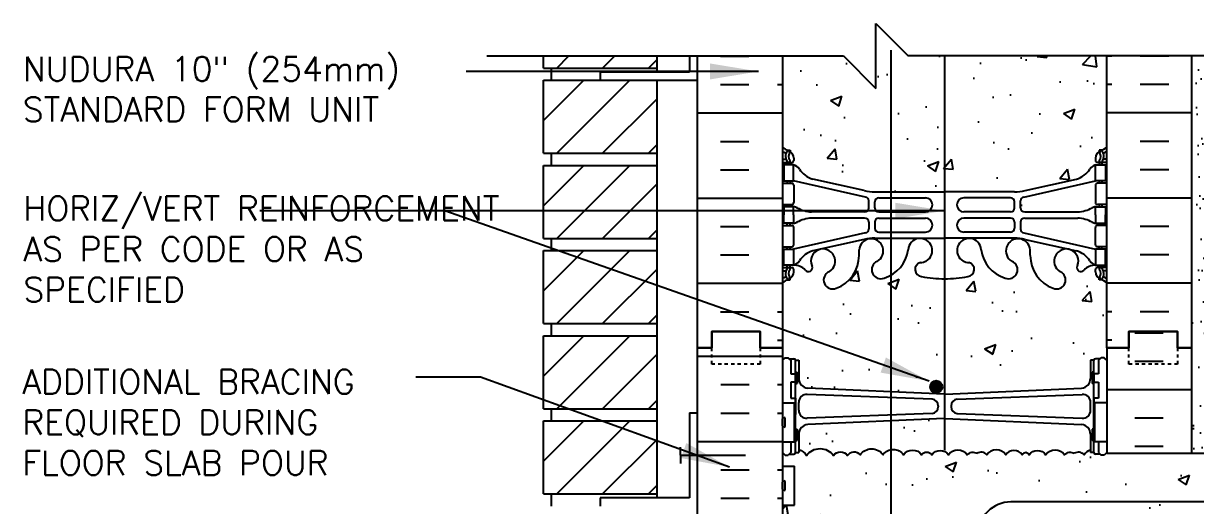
# Model space of a CAD drawing. Header units: inches. Extents: x 196 to 303, y 20 to 88.
# Drawn here: x 245.57 to 281.74, y 72.95 to 87.81 of the extents above; entities that cross this region are included whole.
import ezdxf

# ---------------------------------------------------------------- set-up
doc = ezdxf.new("R2010")
doc.units = ezdxf.units.IN
doc.header["$LTSCALE"] = 0.5
doc.header["$MEASUREMENT"] = 0
doc.linetypes.add('DASHED2', pattern=[0.375, 0.25, -0.125])
for name, color, linetype in [('HATCH', 12, 'Continuous'), ('line25', 2, 'Continuous'), ('LINE3', 3, 'Continuous'), ('LINE50', 5, 'Continuous'), ('LINE9', 9, 'Continuous'), ('TEXT', 4, 'Continuous'), ('Web_Edge', 9, 'Continuous')]:
    doc.layers.add(name, color=color, linetype=linetype)
doc.styles.add('DIM', font='romans.shx', dxfattribs={"width": 0.7})
doc.styles.add('ROMANS', font='romans.shx', dxfattribs={"height": 0.75})
doc.styles.get("Standard").update_dxf_attribs({"font": 'romans.shx', "height": 0.75})
doc.linetypes.add('STEEL', pattern='A,0.5,-0.2,["X",Standard,S=0.1,R=0,X=-0.1,Y=-0.05],-0.1', length=0.8)
doc.dimstyles.new('ext_8', dxfattribs={"dimscale": 8, "dimtxt": 0.09375, "dimasz": 0.09375, "dimexe": 0.09375, "dimexo": 0.0625, "dimgap": 0.0625, "dimtad": 1, "dimdec": 1, "dimzin": 3, "dimdsep": 46, "dimlunit": 4, "dimtxsty": 'DIM', "dimcen": 0.09, "dimdle": 0.09375, "dimclrt": 4, "dimadec": 0, "dimazin": 0, "dimtfac": 1, "dimtdec": 1, "dimtmove": 2, "dimatfit": 3, "dimfxl": 1, "dimfrac": 2, "dimtolj": 1, "dimtzin": 0, "dimarcsym": 0})
pattern_1 = [(50, (0, 0), (3.5863, -0.31376), [0.375, -4.125]), (355, (0, 0), (-0.693757, 3.76096), [0.3, -3.3]), (100.4514, (0.299, -0.026), (2.892544, 3.4472), [0.3187, -3.50571]), (46.1842, (0, 1), (5.336207, -0.827596), [0.5625, -6.1875]), (96.6356, (0.4447, 0.931), (4.67331, 4.87059), [0.47805, -5.25857]), (351.1842, (0, 1), (4.67331, 4.87059), [0.45, -4.95]), (21, (0.5, 0.75), (2.984535, -2.013094), [0.375, -4.125]), (326, (0.5, 0.75), (1.216577, 3.62575), [0.3, -3.3]), (71.4514, (0.7487, 0.5822), (4.20111, 1.612656), [0.3187, -3.50571]), (37.5, (0, 0), (0.0607993, 1.6644693), [0, -3.26, 0, -3.35, 0, -3.3125]), (7.5, (0, 0), (1.315348, 1.972059), [0, -1.91, 0, -3.185, 0, -1.2625]), (327.5, (-1.115, 0), (2.669112, -0.1127744), [0, -1.25, 0, -3.9, 0, -5.175]), (317.5, (-1.615, 0), (2.91593, 0.500525), [0, -1.625, 0, -2.59, 0, -3.675])]

msp = doc.modelspace()

# ---------------------------------------------------------------- hatches: boundary and pattern name
at = {"layer": 'HATCH'}
h = msp.add_hatch(dxfattribs=at)
h.set_pattern_fill('AR-CONC', color=256, scale=0.5)
h.set_pattern_definition(pattern_1)
h.paths.add_polyline_path([(268.995, 59.812), (268.307, 59.812), (268.307, 59.312), (266.807, 59.312), (266.807, 59.812), (266.37, 59.812), (264.37, 59.812), (264.37, 58.312, -1), (263.87, 58.312), (263.87, 59.812), (262.57, 59.812), (262.57, 58.062, 0.079579), (263.57, 54.812), (268.745, 45.437), (268.745, 45.062), (268.995, 45.062)])
h.paths.add_polyline_path([(278.995, 70.562), (280.995, 72.562), (293.304, 72.562), (294.708, 71.572), (294.708, 68.812), (294.348, 68.812), (294.348, 67.312), (296.598, 67.312), (298.848, 67.312), (298.848, 68.812), (298.481, 68.812), (298.488, 68.82), (298.488, 71.572), (299.892, 72.562), (302.437, 72.562), (302.437, 74.562), (278.968, 74.562), (278.915, 74.509), (278.825, 74.509), (278.795, 74.539), (278.645, 74.539, -0.414214), (278.595, 74.589), (278.495, 74.589), (278.495, 74.657, 0.176092), (278.296, 74.518, 0.358767), (277.995, 74.562, 0.358767), (277.694, 74.518, 0.520567), (277.111, 74.518, 0.520567), (276.601, 74.518, 0.172924), (276.495, 74.593, 0.172924), (276.389, 74.518, 0.520567), (275.879, 74.518, 0.520567), (275.296, 74.518, 0.358767), (274.995, 74.562, 0.358767), (274.694, 74.518, 0.520567), (274.111, 74.518, 0.520567), (273.601, 74.518, 0.520567), (273.285, 74.518, 0.520567), (272.726, 74.518, 0.520567), (272.094, 74.518, 0.520567), (271.389, 74.518, 0.520567), (271, 74.493, 0.520567), (270.563, 74.493, 0.520567), (269.737, 74.493, 0.147187), (269.495, 74.684), (269.495, 74.589), (269.395, 74.589, -0.414214), (269.345, 74.539), (269.195, 74.539), (269.165, 74.509), (269.075, 74.509), (268.995, 74.589), (268.995, 74.167), (269.36, 74.167), (269.36, 72.967), (268.995, 72.967), (268.995, 72.217), (269.36, 72.217), (269.36, 71.017), (268.995, 71.017), (268.995, 70.267), (269.36, 70.267), (269.36, 69.187), (268.995, 69.187), (268.995, 68.437), (269.36, 68.437), (269.36, 67.357), (268.995, 67.357), (268.995, 66.607), (269.36, 66.607), (269.36, 65.407), (268.995, 65.407), (268.995, 65.126, -0.412831), (269.737, 64.993, -0.520567), (270.563, 64.993, -0.520567), (271, 64.993, -0.520567), (271.389, 65.018, -0.520567), (272.094, 65.018, -0.520567), (272.726, 65.018, -0.520567), (273.285, 65.018, -0.520567), (273.601, 65.018, -0.520567), (274.111, 65.018, -0.520567), (274.694, 65.018, -0.358767), (274.995, 65.062, -0.358767), (275.296, 65.018, -0.520567), (275.879, 65.018, -0.520567), (276.389, 65.018, -0.520567), (276.705, 65.018, -0.606632), (276.995, 65.062, -0.606632), (277.285, 65.018, -0.520567), (277.601, 65.018, -0.520567), (278.111, 65.018, -0.520567), (278.694, 65.018, -0.358767), (278.995, 65.062)])
h.paths.add_polyline_path([(278.654, 83.458), (278.759, 83.458), (278.759, 83.528), (278.711, 83.528, -0.414214), (278.649, 83.591), (278.649, 83.658, -0.249069), (278.759, 83.865), (278.759, 83.907), (278.849, 83.907, 0.08841), (278.995, 84.004), (278.995, 86.812), (272.87, 86.812), (271.87, 87.812), (271.87, 85.812), (270.87, 86.812), (268.995, 86.812), (268.995, 84.004, 0.088416), (269.141, 83.907), (269.231, 83.907), (269.231, 83.865, -0.249069), (269.341, 83.658), (269.341, 83.591, -0.414214), (269.278, 83.528), (269.231, 83.528), (269.231, 83.458), (269.336, 83.458, -0.168672), (269.522, 83.309, 0.17445), (269.929, 83.013), (271.51, 82.66, 0.054974), (271.837, 82.624), (273.995, 82.624), (276.153, 82.624, 0.054974), (276.48, 82.66), (278.061, 83.013, 0.17445), (278.468, 83.309, -0.168672)])
h = msp.add_hatch(dxfattribs=at)
h.set_pattern_fill('AR-SAND', color=256, scale=0.5, style=0)
h.set_pattern_definition([(37.5, (83.86225, -67.8477), (-0.0314967, 0.963412), [0, -0.76, 0, -0.85, 0, -0.8125]), (7.5, (83.8622, -67.8477), (0.8848884, 1.411073), [0, -0.41, 0, -0.685, 0, -0.2625]), (327.5, (83.24725, -67.8477), (1.557071, 0.0028295), [0, -0.25, 0, -0.9, 0, -1.175]), (317.5, (83.2472, -67.8477), (1.503063, 0.438838), [0, -0.125, 0, -0.59, 0, -0.675])])
h.paths.add_polyline_path([(282.12, 86.812), (281.62, 86.812), (281.62, 77.812), (281.62, 74.562), (282.12, 74.562)])
h = msp.add_hatch(dxfattribs=at)
h.set_pattern_fill('AR-CONC', color=256, scale=0.5, style=0)
h.set_pattern_definition([(50, (269.231, 80.7098), (3.5863, -0.3138), [0.375, -4.125]), (355, (269.231, 80.7098), (-0.6938, 3.761), [0.3, -3.3]), (100.45, (269.53, 80.6836), (2.8925, 3.4472), [0.3187, -3.5057]), (46.184, (269.231, 81.71), (5.3362, -0.8276), [0.5625, -6.1875]), (96.636, (269.6757, 81.641), (4.6733, 4.8706), [0.478, -5.2586]), (351.184, (269.231, 81.71), (4.6733, 4.8706), [0.45, -4.95]), (21, (269.731, 81.4598), (2.9845, -2.0131), [0.375, -4.125]), (326, (269.731, 81.4598), (1.2166, 3.6258), [0.3, -3.3]), (71.45, (269.9797, 81.292), (4.2011, 1.6127), [0.3187, -3.5057]), (37.5, (269.231, 80.7098), (0.0608, 1.66447), [0, -3.26, 0, -3.35, 0, -3.3125]), (7.5, (269.231, 80.7098), (1.31535, 1.97206), [0, -1.91, 0, -3.185, 0, -1.2625]), (327.5, (268.116, 80.7098), (2.66911, -0.11277), [0, -1.25, 0, -3.9, 0, -5.175]), (317.5, (267.616, 80.7098), (2.91593, 0.50052), [0, -1.625, 0, -2.59, 0, -3.675])])
h.paths.add_polyline_path([(278.649, 82.826, -0.414214), (278.711, 82.888), (278.759, 82.888), (278.759, 82.958), (278.654, 82.958), (276.436, 82.462, 0.351061), (276.339, 82.34), (276.339, 82.127, 0.414214), (276.464, 82.002), (278.101, 82.002, 0.100756), (278.55, 82.13, -0.134256), (278.662, 82.158), (278.759, 82.158), (278.759, 82.228), (278.711, 82.228, -0.414214), (278.649, 82.291)])
h = msp.add_hatch(dxfattribs=at)
h.set_pattern_fill('AR-CONC', color=256, scale=0.5)
h.set_pattern_definition(pattern_1)
h.paths.add_polyline_path([(278.995, 79.812, 0.08841), (278.849, 79.909), (278.759, 79.909), (278.759, 79.951, -0.249069), (278.649, 80.158), (278.649, 80.226, -0.414214), (278.711, 80.288), (278.759, 80.288), (278.759, 80.358), (278.654, 80.358, 0.231736), (278.296, 80.207, -0.8344), (278.085, 80.333), (278.097, 80.354, 2.155404), (277.558, 80.16, -1), (277.344, 79.649, -0.311223), (276.635, 80.665), (276.636, 80.83, 1.661382), (276.075, 80.477, -1), (275.861, 79.966, -0.30095), (275.125, 80.838, 1.661382), (274.564, 80.485, 0.055617), (274.743, 80.44, -0.843243), (274.709, 80.007, -0.047544), (273.995, 79.943, -0.047544), (273.281, 80.007, -0.843243), (273.247, 80.44, 0.055617), (273.426, 80.485, 1.661382), (272.865, 80.838, -0.30095), (272.129, 79.966, -1), (271.915, 80.477, 1.661382), (271.354, 80.83), (271.355, 80.665, -0.311223), (270.646, 79.649, -1), (270.432, 80.16, 2.155404), (269.893, 80.354), (269.905, 80.333, -0.834375), (269.694, 80.207, 0.23174), (269.336, 80.358), (269.231, 80.358), (269.231, 80.288), (269.278, 80.288, -0.414214), (269.341, 80.226), (269.341, 80.158, -0.249069), (269.231, 79.951), (269.231, 79.909), (269.141, 79.909, 0.088416), (268.995, 79.812), (268.995, 77.812), (268.995, 77.429), (269.075, 77.509), (269.165, 77.509), (269.195, 77.479), (269.345, 77.479, -0.414214), (269.395, 77.429), (269.495, 77.429), (269.495, 76.869, 0.390098), (269.77, 76.57), (273.978, 76.386, 0.020761), (273.995, 76.385, 0.020761), (274.012, 76.386), (278.22, 76.57, 0.390098), (278.495, 76.869), (278.495, 77.429), (278.595, 77.429, -0.414214), (278.645, 77.479), (278.745, 77.479), (278.795, 77.479), (278.825, 77.509), (278.915, 77.509), (278.995, 77.429), (278.995, 77.812)])
h = msp.add_hatch(dxfattribs=at)
h.set_pattern_fill('INSUL', color=256, scale=7, style=0)
h.set_pattern_definition([(0, (-2657.1666, -337.1974), (0, 2.625), []), (0, (-2657.1666, -336.3224), (0, 2.625), [0.875, -0.875]), (0, (-2657.1666, -335.4474), (0, 2.625), [0.875, -0.875])])
h.paths.add_polyline_path([(266.37, 59.812), (266.807, 59.812), (266.807, 60.312), (268.307, 60.312), (268.307, 59.812), (268.995, 59.812), (268.995, 77.812), (268.307, 77.812), (268.307, 78.312), (266.807, 78.312), (266.807, 77.812), (266.37, 77.812)])
h = msp.add_hatch(dxfattribs=at)
h.set_pattern_fill('INSUL', color=256, scale=7, style=0)
h.set_pattern_definition([(0, (83.8622, -67.8477), (0, 2.625), []), (0, (83.8622, -66.9727), (0, 2.625), [0.875, -0.875]), (0, (83.8622, -66.0977), (0, 2.625), [0.875, -0.875])])
h.paths.add_polyline_path([(281.62, 77.812), (281.182, 77.812), (281.182, 78.312), (279.682, 78.312), (279.682, 77.812), (278.995, 77.812), (278.995, 74.562), (281.62, 74.562)])
h.paths.add_polyline_path([(281.62, 65.062), (278.995, 65.062), (278.995, 59.812), (279.682, 59.812), (279.682, 60.312), (281.182, 60.312), (281.182, 59.812), (281.62, 59.812)])
h = msp.add_hatch(dxfattribs=at)
h.set_pattern_fill('AR-CONC', color=256, scale=0.5)
h.set_pattern_definition(pattern_1)
h.paths.add_polyline_path([(278.22, 75.449), (274.012, 75.633, 0.020761), (273.995, 75.634, 0.020761), (273.978, 75.633), (269.77, 75.449, 0.390098), (269.495, 75.15), (269.495, 74.684, -0.147187), (269.737, 74.493, -0.520567), (270.563, 74.493, -0.520567), (271, 74.493, -0.520567), (271.389, 74.518, -0.520567), (272.094, 74.518, -0.520567), (272.726, 74.518, -0.520567), (273.285, 74.518, -0.520567), (273.601, 74.518, -0.520567), (274.111, 74.518, -0.520567), (274.694, 74.518, -0.358767), (274.995, 74.562, -0.358767), (275.296, 74.518, -0.520567), (275.879, 74.518, -0.520567), (276.389, 74.518, -0.172924), (276.495, 74.593, -0.172924), (276.601, 74.518, -0.520567), (277.111, 74.518, -0.520567), (277.694, 74.518, -0.358767), (277.995, 74.562, -0.358767), (278.296, 74.518, -0.176092), (278.495, 74.657), (278.495, 75.15, 0.390098)])
at = {"layer": 'LINE3'}
msp.add_hatch(color=256, dxfattribs=at).paths.add_polyline_path([(273.924, 76.614, 1), (273.549, 76.614, 1)])

# ---------------------------------------------------------------- linework, layer by layer
at = {"layer": 'HATCH'}
for p, q in [((262.028, 86.437), (262.403, 86.812)), ((263.442, 86.437), (263.817, 86.812)), ((267.083, 86.803), (267.958, 86.803)), ((279.157, 86.803), (278.995, 86.803)), ((280.907, 86.803), (280.032, 86.803)), ((264.856, 86.437), (265.12, 86.701)), ((261.62, 84.818), (262.864, 86.062)), ((262.028, 83.812), (264.278, 86.062)), ((267.083, 85.928), (267.958, 85.928)), ((268.833, 85.928), (268.995, 85.928)), ((279.157, 85.928), (278.995, 85.928)), ((280.907, 85.928), (280.032, 85.928)), ((263.442, 83.812), (265.12, 85.49)), ((266.37, 85.053), (268.995, 85.053)), ((281.62, 85.053), (278.995, 85.053)), ((264.856, 83.812), (265.12, 84.076)), ((267.083, 84.178), (267.958, 84.178)), ((280.907, 84.178), (280.032, 84.178)), ((261.62, 82.193), (262.864, 83.437)), ((262.028, 81.187), (264.278, 83.437)), ((267.083, 83.303), (267.958, 83.303)), ((280.907, 83.303), (280.032, 83.303)), ((263.442, 81.187), (265.12, 82.865)), ((266.37, 82.428), (268.995, 82.428)), ((281.62, 82.428), (278.995, 82.428)), ((264.856, 81.187), (265.12, 81.451)), ((267.083, 81.553), (267.958, 81.553)), ((280.907, 81.553), (280.032, 81.553)), ((261.62, 79.568), (262.864, 80.812)), ((262.028, 78.562), (264.278, 80.812)), ((267.083, 80.678), (267.958, 80.678)), ((280.907, 80.678), (280.032, 80.678)), ((263.442, 78.562), (265.12, 80.24)), ((266.37, 79.803), (268.995, 79.803)), ((281.62, 79.803), (278.995, 79.803)), ((267.083, 78.928), (267.958, 78.928)), ((268.833, 78.928), (268.995, 78.928)), ((279.157, 78.928), (278.995, 78.928)), ((280.907, 78.928), (280.032, 78.928)), ((264.856, 78.562), (265.12, 78.826)), ((261.62, 76.943), (262.864, 78.187)), ((262.028, 75.937), (264.278, 78.187)), ((268.833, 78.053), (268.995, 78.053)), ((279.157, 78.053), (278.995, 78.053)), ((263.442, 75.937), (265.12, 77.615)), ((264.856, 75.937), (265.12, 76.201)), ((261.62, 74.318), (262.864, 75.562)), ((262.028, 73.312), (264.278, 75.562)), ((263.442, 73.312), (265.12, 74.99)), ((264.856, 73.312), (265.12, 73.576))]:
    msp.add_line(p, q, dxfattribs=at)
for points in [[(269.495, 74.684, -0.147187), (269.737, 74.493, -0.520567), (270.563, 74.493, -0.520567), (271, 74.493, -0.520567), (271.389, 74.518, -0.520567), (272.094, 74.518, -0.520567), (272.726, 74.518, -0.520567), (273.285, 74.518, -0.520567), (273.601, 74.518, -0.520567), (274.111, 74.518, -0.520567), (274.694, 74.518, -0.358767), (274.995, 74.562)], [(276.495, 74.593, 0.172924), (276.389, 74.518, 0.520567), (275.879, 74.518, 0.520567), (275.296, 74.518, 0.358767), (274.995, 74.562)], [(276.495, 74.593, -0.172924), (276.601, 74.518, -0.520567), (277.111, 74.518, -0.520567), (277.694, 74.518, -0.358767), (277.995, 74.562)], [(278.495, 74.657, 0.176092), (278.296, 74.518, 0.358767), (277.995, 74.562)]]:
    msp.add_lwpolyline(points, format="xyb", dxfattribs=at)
at = {"layer": 'line25'}
for p, q in [((261.62, 86.437), (261.62, 86.812)), ((265.12, 86.312), (265.12, 86.812)), ((268.995, 86.812), (268.995, 77.812)), ((278.995, 77.812), (278.995, 86.812)), ((261.62, 86.437), (265.12, 86.437)), ((261.87, 86.062), (261.87, 86.437)), ((261.62, 86.062), (265.12, 86.062)), ((261.62, 83.812), (261.62, 86.062)), ((265.12, 73.187), (265.12, 86.062)), ((261.62, 83.812), (265.12, 83.812)), ((261.87, 83.437), (261.87, 83.812)), ((261.62, 83.437), (265.12, 83.437)), ((261.62, 81.187), (261.62, 83.437)), ((261.62, 81.187), (265.12, 81.187)), ((261.87, 80.812), (261.87, 81.187)), ((261.62, 80.812), (265.12, 80.812)), ((261.62, 78.562), (261.62, 80.812)), ((261.62, 78.562), (265.12, 78.562)), ((261.87, 78.187), (261.87, 78.562)), ((261.62, 78.187), (265.12, 78.187)), ((261.62, 75.937), (261.62, 78.187)), ((268.995, 77.812), (268.995, 59.812)), ((278.995, 77.812), (278.995, 74.562)), ((268.995, 76.117), (269.36, 76.117)), ((269.36, 74.917), (269.36, 76.117)), ((278.995, 76.117), (278.63, 76.117)), ((278.63, 74.917), (278.63, 76.117)), ((261.62, 75.937), (265.12, 75.937)), ((261.87, 75.562), (261.87, 75.937)), ((261.62, 75.562), (265.12, 75.562)), ((261.62, 73.312), (261.62, 75.562)), ((268.995, 74.917), (269.36, 74.917)), ((278.995, 74.917), (278.63, 74.917)), ((278.995, 74.562), (302.437, 74.562)), ((268.995, 74.167), (269.36, 74.167)), ((269.36, 72.967), (269.36, 74.167)), ((261.62, 73.312), (265.12, 73.312)), ((261.87, 72.937), (261.87, 73.312)), ((268.995, 72.967), (269.36, 72.967))]:
    msp.add_line(p, q, dxfattribs=at)
at = {"layer": 'LINE3'}
for p, q in [((272.335, 86.994), (272.335, 44.34)), ((273.987, 86.816), (273.987, 74.662))]:
    msp.add_line(p, q, dxfattribs=at)
at = {"layer": 'LINE3', "linetype": 'STEEL'}
msp.add_line((302.437, 73.062), (280.532, 73.062), dxfattribs=at)
at = {"layer": 'LINE3'}
msp.add_lwpolyline([(280.532, 73.062), (276.032, 73.062, 0.414214), (275.032, 72.062), (275.032, 53.201), (275.032, 53.201)], format="xyb", dxfattribs=at)
msp.add_circle((273.737, 76.614), 0.188, dxfattribs=at)
at = {"layer": 'LINE50'}
for p, q in [((266.37, 77.812), (266.37, 86.812)), ((281.62, 77.812), (281.62, 86.812)), ((266.37, 59.812), (266.37, 77.812)), ((281.62, 74.562), (281.62, 77.812))]:
    msp.add_line(p, q, dxfattribs=at)
for points in [[(266.37, 77.812), (266.807, 77.812), (266.807, 78.312), (268.307, 78.312), (268.307, 77.812), (268.995, 77.812)], [(268.995, 77.812), (268.307, 77.812), (268.307, 78.312), (266.807, 78.312), (266.807, 77.812), (266.37, 77.812)], [(281.62, 77.812), (281.182, 77.812), (281.182, 78.312), (279.682, 78.312), (279.682, 77.812), (278.995, 77.812)], [(278.995, 77.812), (279.682, 77.812), (279.682, 78.312), (281.182, 78.312), (281.182, 77.812), (281.62, 77.812)]]:
    msp.add_lwpolyline(points, dxfattribs=at)
at = {"layer": 'LINE9'}
for p, q in [((271.87, 85.812), (271.87, 87.812)), ((271.87, 87.812), (272.87, 86.812)), ((259.865, 86.812), (270.87, 86.812)), ((266.12, 86.812), (266.12, 86.312)), ((270.87, 86.812), (271.87, 85.812)), ((283.875, 86.812), (272.87, 86.812)), ((266.12, 86.312), (263.37, 86.312)), ((263.37, 86.312), (263.37, 86.062)), ((263.37, 86.062), (266.37, 86.062)), ((268.995, 77.429), (269.075, 77.509)), ((269.075, 77.509), (269.165, 77.509)), ((269.245, 77.429), (269.165, 77.509)), ((269.195, 77.479), (269.345, 77.479)), ((269.245, 77.479), (269.345, 77.479)), ((269.245, 77.429), (269.245, 77.009)), ((269.395, 74.589), (269.395, 77.429)), ((269.395, 77.429), (269.495, 77.429)), ((269.395, 77.409), (269.395, 77.409)), ((269.495, 77.429), (269.495, 76.869)), ((278.595, 77.429), (278.495, 77.429)), ((278.495, 77.429), (278.495, 76.869)), ((278.595, 74.589), (278.595, 77.429)), ((278.595, 77.409), (278.595, 77.409)), ((278.795, 77.479), (278.645, 77.479)), ((278.745, 77.479), (278.645, 77.479)), ((278.745, 77.429), (278.825, 77.509)), ((278.745, 77.429), (278.745, 77.009)), ((278.915, 77.509), (278.825, 77.509)), ((278.995, 77.429), (278.915, 77.509)), ((269.395, 77.059), (269.445, 77.059)), ((269.445, 77.059), (269.445, 76.709)), ((278.545, 77.059), (278.545, 76.709)), ((278.595, 77.059), (278.545, 77.059)), ((269.245, 76.759), (269.245, 76.259)), ((269.395, 76.709), (269.445, 76.709)), ((278.595, 76.709), (278.545, 76.709)), ((278.745, 76.759), (278.745, 76.259)), ((273.612, 76.226), (269.755, 76.378)), ((273.978, 76.386), (269.77, 76.57)), ((274.012, 76.386), (278.22, 76.57)), ((274.378, 76.226), (278.235, 76.378)), ((269.495, 75.891), (269.495, 76.128)), ((273.795, 76.027), (273.795, 75.992)), ((274.195, 76.027), (274.195, 75.992)), ((278.495, 75.891), (278.495, 76.128)), ((266.12, 75.812), (266.12, 73.187)), ((266.12, 75.812), (266.37, 75.812)), ((268.995, 75.407), (268.995, 75.627)), ((269.035, 75.667), (269.035, 75.667)), ((269.075, 75.407), (269.075, 75.627)), ((273.612, 75.793), (269.755, 75.641)), ((273.978, 75.633), (269.77, 75.449)), ((274.012, 75.633), (278.22, 75.449)), ((274.378, 75.793), (278.235, 75.641)), ((268.995, 75.572), (268.995, 75.572)), ((268.995, 75.462), (268.995, 75.462)), ((269.035, 75.367), (269.035, 75.367)), ((269.395, 75.309), (269.445, 75.309)), ((269.445, 75.309), (269.445, 74.959)), ((278.595, 75.309), (278.545, 75.309)), ((278.545, 75.309), (278.545, 74.959)), ((269.245, 74.917), (269.245, 74.589)), ((269.395, 74.959), (269.445, 74.959)), ((269.495, 75.15), (269.495, 74.589)), ((278.495, 75.15), (278.495, 74.589)), ((278.595, 74.959), (278.545, 74.959)), ((278.745, 74.917), (278.745, 74.589)), ((265.848, 74.5), (265.848, 74.75)), ((265.848, 74.5), (267.848, 74.5)), ((265.848, 74.5), (265.848, 74.25)), ((268.995, 74.589), (269.075, 74.509)), ((269.075, 74.509), (269.165, 74.509)), ((269.245, 74.589), (269.165, 74.509)), ((269.195, 74.539), (269.345, 74.539)), ((269.245, 74.539), (269.345, 74.539)), ((269.395, 74.589), (269.495, 74.589)), ((278.595, 74.589), (278.495, 74.589)), ((278.745, 74.539), (278.645, 74.539)), ((278.795, 74.539), (278.645, 74.539)), ((278.745, 74.589), (278.825, 74.509)), ((278.915, 74.509), (278.825, 74.509)), ((278.995, 74.589), (278.915, 74.509)), ((268.995, 73.457), (268.995, 73.677)), ((268.995, 73.622), (268.995, 73.622)), ((268.995, 73.512), (268.995, 73.512)), ((269.035, 73.717), (269.035, 73.717)), ((269.035, 73.417), (269.035, 73.417)), ((269.075, 73.457), (269.075, 73.677)), ((266.12, 73.187), (263.37, 73.187)), ((263.37, 73.187), (263.37, 72.937))]:
    msp.add_line(p, q, dxfattribs=at)
at = {"layer": 'LINE9', "linetype": 'DASHED2', "ltscale": 0.15}
for points in [[(268.307, 77.812), (268.307, 77.812), (268.307, 77.312), (266.807, 77.312), (266.807, 77.812), (266.807, 77.812)], [(281.182, 77.812), (281.182, 77.812), (281.182, 77.312), (279.682, 77.312), (279.682, 77.812), (279.682, 77.812)]]:
    msp.add_lwpolyline(points, dxfattribs=at)
at = {"layer": 'LINE9'}
for points in [[(269.245, 77.009), (269.395, 77.009), (269.395, 76.759), (269.245, 76.759)], [(278.745, 77.009), (278.595, 77.009), (278.595, 76.759), (278.745, 76.759)], [(269.245, 76.259), (269.245, 76.259), (269.395, 76.259), (269.395, 75.759), (269.36, 75.759)], [(278.745, 76.259), (278.745, 76.259), (278.595, 76.259), (278.595, 75.759), (278.63, 75.759)], [(269.36, 75.009), (269.395, 75.009), (269.395, 75.259), (269.36, 75.259)], [(278.63, 75.009), (278.595, 75.009), (278.595, 75.259), (278.63, 75.259)]]:
    msp.add_lwpolyline(points, dxfattribs=at)
for centre, radius, start, end in [((269.345, 77.429), 0.05, 0, 90), ((278.645, 77.429), 0.05, 90, 180), ((269.795, 76.869), 0.3, 180, 265.2426), ((278.195, 76.869), 0.3, 274.7574, 0), ((269.745, 76.128), 0.25, 87.7479, 180), ((273.995, 76.585), 0.2, 265.2426, 270), ((273.995, 76.585), 0.2, 270, 274.7574), ((278.245, 76.128), 0.25, 0, 92.2521), ((273.595, 76.027), 0.2, 0, 85.2426), ((273.595, 75.992), 0.2, 274.7574, 0), ((274.395, 76.027), 0.2, 94.7574, 180), ((274.395, 75.992), 0.2, 180, 265.2426), ((269.035, 75.627), 0.04, 90, 180), ((269.035, 75.627), 0.04, 360, 90), ((269.745, 75.891), 0.25, 180, 272.2521), ((273.995, 75.434), 0.2, 90, 94.7574), ((273.995, 75.434), 0.2, 85.2426, 90), ((278.245, 75.891), 0.25, 267.7479, 0), ((269.035, 75.407), 0.04, 180, 270), ((269.035, 75.407), 0.04, 270, 0), ((269.795, 75.15), 0.3, 94.7574, 180), ((278.195, 75.15), 0.3, 0, 85.2426), ((269.345, 74.589), 0.05, 270, 0), ((278.645, 74.589), 0.05, 180, 270), ((269.035, 73.677), 0.04, 90, 180), ((269.035, 73.457), 0.04, 180, 270), ((269.035, 73.677), 0.04, 360, 90), ((269.035, 73.457), 0.04, 270, 0)]:
    msp.add_arc(centre, radius, start, end, dxfattribs=at)
at = {"layer": 'Web_Edge'}
for p, q in [((269.141, 83.907), (269.231, 83.907)), ((269.231, 83.907), (269.231, 83.865)), ((278.849, 83.907), (278.759, 83.907)), ((278.759, 83.907), (278.759, 83.865)), ((268.995, 83.628), (269.073, 83.628)), ((269.341, 83.658), (269.341, 83.591)), ((278.649, 83.658), (278.649, 83.591)), ((278.995, 83.628), (278.917, 83.628)), ((268.995, 83.528), (269.278, 83.528)), ((269.141, 83.528), (269.141, 83.458)), ((269.231, 83.528), (269.231, 83.458)), ((278.995, 83.528), (278.711, 83.528)), ((278.759, 83.528), (278.759, 83.458)), ((278.849, 83.528), (278.849, 83.458)), ((268.995, 82.888), (269.278, 82.888)), ((269.141, 82.958), (269.141, 82.888)), ((269.231, 82.958), (269.231, 82.888)), ((271.554, 82.462), (269.336, 82.958)), ((269.341, 82.826), (269.341, 82.291)), ((271.51, 82.66), (269.929, 83.013)), ((276.436, 82.462), (278.654, 82.958)), ((276.48, 82.66), (278.061, 83.013)), ((278.649, 82.826), (278.649, 82.291)), ((278.995, 82.888), (278.711, 82.888)), ((278.759, 82.958), (278.759, 82.888)), ((278.849, 82.958), (278.849, 82.888)), ((271.837, 82.624), (273.995, 82.624)), ((276.153, 82.624), (273.995, 82.624)), ((268.995, 82.228), (269.278, 82.228)), ((269.141, 82.228), (269.141, 82.158)), ((269.231, 82.228), (269.231, 82.158)), ((271.651, 82.127), (271.651, 82.34)), ((271.839, 82.128), (271.839, 82.312)), ((271.964, 82.437), (273.403, 82.437)), ((276.026, 82.437), (274.587, 82.437)), ((276.151, 82.128), (276.151, 82.312)), ((276.339, 82.127), (276.339, 82.34)), ((278.995, 82.228), (278.711, 82.228)), ((278.759, 82.228), (278.759, 82.158)), ((278.849, 82.228), (278.849, 82.158)), ((271.526, 82.002), (269.889, 82.002)), ((271.526, 81.814), (269.889, 81.814)), ((271.964, 82.003), (273.403, 82.003)), ((271.964, 81.813), (273.403, 81.813)), ((276.026, 82.003), (274.587, 82.003)), ((276.026, 81.813), (274.587, 81.813)), ((276.464, 82.002), (278.101, 82.002)), ((276.464, 81.814), (278.101, 81.814)), ((268.995, 81.588), (269.278, 81.588)), ((269.141, 81.588), (269.141, 81.658)), ((269.231, 81.588), (269.231, 81.658)), ((269.341, 80.991), (269.341, 81.526)), ((271.651, 81.689), (271.651, 81.477)), ((271.839, 81.688), (271.839, 81.504)), ((271.964, 81.379), (273.403, 81.379)), ((276.026, 81.379), (274.587, 81.379)), ((276.151, 81.688), (276.151, 81.504)), ((276.339, 81.689), (276.339, 81.477)), ((278.649, 80.991), (278.649, 81.526)), ((278.995, 81.588), (278.711, 81.588)), ((278.759, 81.588), (278.759, 81.658)), ((278.849, 81.588), (278.849, 81.658)), ((271.554, 81.355), (269.336, 80.858)), ((271.51, 81.157), (269.929, 80.804)), ((271.837, 81.193), (273.995, 81.193)), ((276.153, 81.193), (273.995, 81.193)), ((276.436, 81.355), (278.654, 80.858)), ((276.48, 81.157), (278.061, 80.804)), ((268.995, 80.928), (269.278, 80.928)), ((269.141, 80.858), (269.141, 80.928)), ((269.231, 80.858), (269.231, 80.928)), ((271.355, 80.665), (271.354, 80.83)), ((276.635, 80.665), (276.636, 80.83)), ((278.995, 80.928), (278.711, 80.928)), ((278.759, 80.858), (278.759, 80.928)), ((278.849, 80.858), (278.849, 80.928)), ((268.995, 80.288), (269.278, 80.288)), ((269.141, 80.288), (269.141, 80.358)), ((269.231, 80.288), (269.231, 80.358)), ((269.893, 80.354), (269.905, 80.333)), ((278.097, 80.354), (278.085, 80.333)), ((278.995, 80.288), (278.711, 80.288)), ((278.759, 80.288), (278.759, 80.358)), ((278.849, 80.288), (278.849, 80.358)), ((268.995, 80.188), (269.073, 80.188)), ((269.231, 79.909), (269.231, 79.951)), ((269.341, 80.158), (269.341, 80.226)), ((278.649, 80.158), (278.649, 80.226)), ((278.759, 79.909), (278.759, 79.951)), ((278.995, 80.188), (278.917, 80.188)), ((269.141, 79.909), (269.231, 79.909)), ((278.849, 79.909), (278.759, 79.909))]:
    msp.add_line(p, q, dxfattribs=at)
for points in [[(269.036, 82.958), (269.336, 82.958), (269.336, 83.458), (269.036, 83.458)], [(278.954, 82.958), (278.654, 82.958), (278.654, 83.458), (278.954, 83.458)], [(269.036, 80.858), (269.336, 80.858), (269.336, 80.358), (269.036, 80.358)], [(278.954, 80.858), (278.654, 80.858), (278.654, 80.358), (278.954, 80.358)]]:
    msp.add_lwpolyline(points, close=True, dxfattribs=at)
for points in [[(269.336, 81.908), (269.336, 82.158), (269.036, 82.158), (269.036, 81.908)], [(278.654, 81.908), (278.654, 82.158), (278.954, 82.158), (278.954, 81.908)], [(269.336, 81.908), (269.336, 81.658), (269.036, 81.658), (269.036, 81.908)], [(278.654, 81.908), (278.654, 81.658), (278.954, 81.658), (278.954, 81.908)]]:
    msp.add_lwpolyline(points, dxfattribs=at)
for centre, radius, start, end in [((269.341, 84.365), 0.5, 226.2109, 250.5288), ((278.649, 84.365), 0.5, 289.4712, 313.7878), ((269.341, 84.365), 0.6, 234.7832, 245.0748), ((269.073, 83.648), 0.0196, 269.4032, 15.4901), ((269.335, 83.713), 0.25, 140.1145, 222.4609), ((269.079, 83.802), 0.021, 343.464, 63.9957), ((269.177, 83.844), 0.045, 321.448, 139.1879), ((269.183, 83.574), 0.045, 222.4609, 42.4609), ((269.091, 83.658), 0.25, 0, 70.5288), ((269.335, 83.713), 0.16, 140.0001, 222.4609), ((269.278, 83.591), 0.0625, 270, 0), ((278.899, 83.658), 0.25, 109.4712, 180), ((278.711, 83.591), 0.0625, 180, 270), ((278.807, 83.574), 0.045, 137.5391, 317.5391), ((278.813, 83.844), 0.045, 40.8121, 218.552), ((278.655, 83.713), 0.16, 317.5391, 39.9999), ((278.655, 83.713), 0.25, 317.5391, 39.8855), ((278.911, 83.802), 0.021, 116.0043, 196.536), ((278.917, 83.648), 0.0196, 164.5099, 270.5968), ((278.649, 84.365), 0.6, 294.9252, 305.2158), ((269.214, 83.116), 0.364, 34.9775, 70.3387), ((270.137, 83.727), 0.743, 212.7919, 253.8107), ((277.853, 83.727), 0.743, 286.1893, 327.2081), ((278.776, 83.116), 0.364, 109.6613, 145.0225), ((269.278, 82.826), 0.0625, 0, 90), ((278.711, 82.826), 0.0625, 90, 180), ((271.837, 84.124), 1.5, 257.4135, 270), ((271.526, 82.34), 0.125, 0, 77.3767), ((276.153, 84.124), 1.5, 270, 282.5865), ((276.464, 82.34), 0.125, 102.6233, 180), ((269.278, 82.291), 0.0625, 270, 0), ((269.332, 81.94), 0.219, 60.4937, 88.92), ((269.977, 83.169), 1.17, 242.6365, 265.6505), ((271.526, 82.127), 0.125, 270, 0), ((271.964, 82.312), 0.125, 90, 180), ((271.964, 82.128), 0.125, 180, 270), ((273.403, 82.22), 0.217, 270, 90), ((274.587, 82.22), 0.217, 90, 270), ((276.026, 82.312), 0.125, 0, 90), ((276.026, 82.128), 0.125, 270, 360), ((276.464, 82.127), 0.125, 180, 270), ((278.013, 83.169), 1.17, 274.3495, 297.3635), ((278.658, 81.94), 0.219, 91.08, 119.5063), ((278.711, 82.291), 0.0625, 180, 270), ((269.977, 80.647), 1.17, 94.3495, 117.3635), ((271.526, 81.689), 0.125, 0, 90), ((271.964, 81.688), 0.125, 90, 180), ((273.403, 81.596), 0.217, 270, 90), ((274.587, 81.596), 0.217, 90, 270), ((276.026, 81.688), 0.125, 0, 90), ((276.464, 81.689), 0.125, 90, 180), ((278.013, 80.647), 1.17, 62.6365, 85.6505), ((269.278, 81.526), 0.0625, 0, 90), ((269.332, 81.877), 0.219, 271.08, 299.5063), ((271.526, 81.477), 0.125, 282.6233, 0), ((271.964, 81.504), 0.125, 180, 270), ((276.026, 81.504), 0.125, 270, 0), ((276.464, 81.477), 0.125, 180, 257.3767), ((278.658, 81.877), 0.219, 240.4937, 268.92), ((278.711, 81.526), 0.0625, 90, 180), ((271.728, 80.802), 0.375, 299.9315, 175.7552), ((271.837, 79.693), 1.5, 90, 102.5865), ((273.239, 80.81), 0.375, 299.9315, 175.7552), ((274.751, 80.81), 0.375, 4.2448, 240.0685), ((276.262, 80.802), 0.375, 4.2448, 240.0685), ((276.153, 79.693), 1.5, 77.4135, 90), ((269.278, 80.991), 0.0625, 270, 0), ((270.137, 80.09), 0.743, 106.1893, 147.2081), ((270.245, 80.485), 0.375, 299.9315, 200.3757), ((270.263, 80.671), 1.092, 290.5175, 359.6668), ((271.838, 80.958), 1.034, 286.3365, 353.3331), ((276.152, 80.958), 1.034, 186.6669, 253.6635), ((277.727, 80.671), 1.092, 180.3332, 249.4825), ((277.745, 80.485), 0.375, 339.6243, 240.0685), ((277.853, 80.09), 0.743, 32.7919, 73.8107), ((278.711, 80.991), 0.0625, 180, 270), ((269.183, 80.242), 0.045, 317.5391, 137.5391), ((269.278, 80.226), 0.0625, 360, 90), ((269.214, 80.701), 0.364, 289.6613, 325.0225), ((269.361, 79.918), 0.441, 41.0127, 93.2024), ((269.788, 80.289), 0.125, 221.0127, 20.3757), ((272.022, 80.221), 0.277, 112.68, 292.68), ((273.301, 80.227), 0.22, 104.2604, 264.8165), ((273.132, 81.266), 0.834, 277.8937, 290.6271), ((274.858, 81.266), 0.834, 249.3729, 262.1063), ((274.689, 80.227), 0.22, 275.1835, 75.7396), ((275.968, 80.221), 0.277, 247.32, 67.32), ((278.202, 80.289), 0.125, 159.6243, 318.9873), ((278.629, 79.918), 0.441, 86.7976, 138.9873), ((278.776, 80.701), 0.364, 214.9775, 250.3387), ((278.711, 80.226), 0.0625, 90, 180), ((278.807, 80.242), 0.045, 42.4609, 222.4609), ((269.341, 79.451), 0.6, 114.9252, 125.2168), ((269.341, 79.451), 0.5, 109.4712, 133.7891), ((269.073, 80.169), 0.0196, 344.5099, 90.5968), ((269.335, 80.104), 0.25, 137.5391, 219.8855), ((269.079, 80.014), 0.021, 296.0043, 16.536), ((269.177, 79.973), 0.045, 220.8121, 38.552), ((269.091, 80.158), 0.25, 289.4712, 360), ((269.335, 80.104), 0.16, 137.5391, 219.9999), ((270.539, 79.904), 0.277, 112.68, 292.68), ((273.978, 83.72), 3.777, 259.3725, 270.2606), ((274.012, 83.72), 3.777, 269.7394, 280.6275), ((277.451, 79.904), 0.277, 247.32, 67.32), ((278.899, 80.158), 0.25, 180, 250.5288), ((278.813, 79.973), 0.045, 141.448, 319.1879), ((278.655, 80.104), 0.16, 320.0001, 42.4609), ((278.649, 79.451), 0.5, 46.2122, 70.5288), ((278.655, 80.104), 0.25, 320.1145, 42.4609), ((278.911, 80.014), 0.021, 163.464, 243.9957), ((278.917, 80.169), 0.0196, 89.4032, 195.4901), ((278.649, 79.451), 0.6, 54.7832, 65.0748)]:
    msp.add_arc(centre, radius, start, end, dxfattribs=at)
for points in [[(271.839, 82.133), (271.839, 82.307)], [(276.151, 82.133), (276.151, 82.307)], [(271.839, 81.683), (271.839, 81.509)], [(276.151, 81.683), (276.151, 81.509)]]:
    msp.add_open_spline(points, degree=1, dxfattribs=at)

# ---------------------------------------------------------------- texts
at = {"layer": 'TEXT', "char_height": 0.75, "attachment_point": 4, "style": 'ROMANS'}
for s, insert, width in [('NUDURA 10" (254mm) STANDARD FORM UNIT', (245.555, 85.788), 13.9131), ('HORIZ/VERT REINFORCEMENT AS PER CODE OR AS SPECIFIED', (245.571, 80.859), 16.22436), ('ADDITIONAL BRACING REQUIRED DURING FLOOR SLAB POUR', (245.541, 75.518), 12.17415)]:
    msp.add_mtext(s, dxfattribs=dict(at, insert=insert, width=width))

# ---------------------------------------------------------------- leaders
at = {"layer": 'TEXT'}
for points, override in [([(268.252, 86.333), (259.228, 86.333)], {"dimasz": 0.1875, "dimtad": 0}), ([(273.978, 82.038), (252.864, 82.038)], {"dimasz": 0.1875, "dimtad": 0}), ([(273.516, 76.785), (258.575, 82.038)], {"dimasz": 0.1875, "dimgap": 0.0625, "dimtad": 0}), ([(267.353, 74.139), (259.676, 76.905), (257.679, 76.905)], {"dimasz": 0.1875, "dimtad": 0})]:
    msp.add_leader(points, dimstyle='ext_8', override=override, dxfattribs=at)

doc.saveas('drawing.dxf')
